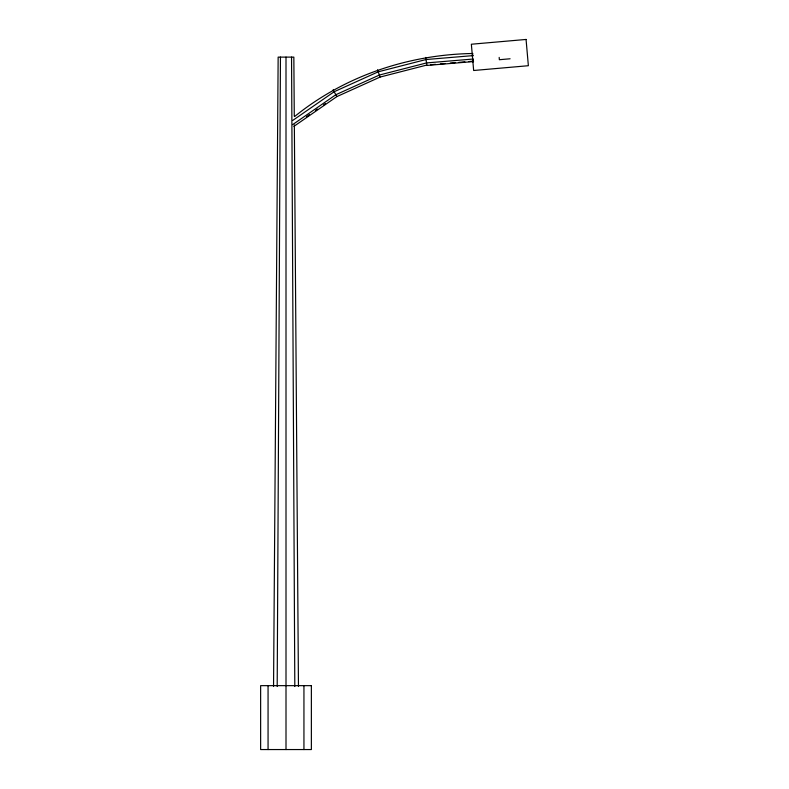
<?xml version="1.0" encoding="UTF-8"?>
<svg xmlns="http://www.w3.org/2000/svg" width="789" height="789" viewBox="0 0 789 789"><rect width="100%" height="100%" fill="white"/><g stroke="black" fill="none" stroke-linecap="round" stroke-linejoin="round"><path stroke-width="1.18" d="M277.195 686.509L280.45 57.114M273.546 686.509L278.152 57.114L293.843 57.114L294.277 116.239M472.917 62.035L473.035 59.767M472.463 56.808L472.927 54.895M294.632 116.525C344.803 75.872 408.544 54.549 472.858 53.494M292.788 120.392L334.151 91.741L378.237 71.809L425.991 59.54L473.045 55.615M292.699 124.603L335.838 94.729L379.371 75.044L426.563 62.923L473.351 59.017M306.487 116.723L309.495 114.642M315.501 110.48L317.494 109.099M323.5 104.937L325.502 103.546M293.902 126.368L336.893 96.583L380.081 77.066L426.918 65.033L425.636 57.429M510.098 58.78L499.358 59.717L499.181 57.4M430.587 64.728L435.489 64.323M440.39 63.909L445.292 63.505M450.194 63.09L455.095 62.686M458.774 62.38L464.899 61.867M468.567 61.562L473.469 61.148M426.681 65.467L473.558 61.562M333.471 90.538L333.096 89.877L336.893 96.583M377.527 69.787L380.081 77.066M294.346 124.859L298.459 686.509M291.545 57.114L294.81 686.509M303.943 685.651L303.943 749.55M286.003 57.114L286.003 749.55M268.063 685.651L268.063 749.55M526.066 39.45L471.358 44.233L473.656 70.497L528.364 65.714L526.066 39.45M311.369 685.651L260.636 685.651L260.636 749.55L311.369 749.55L311.369 685.651"/></g></svg>
